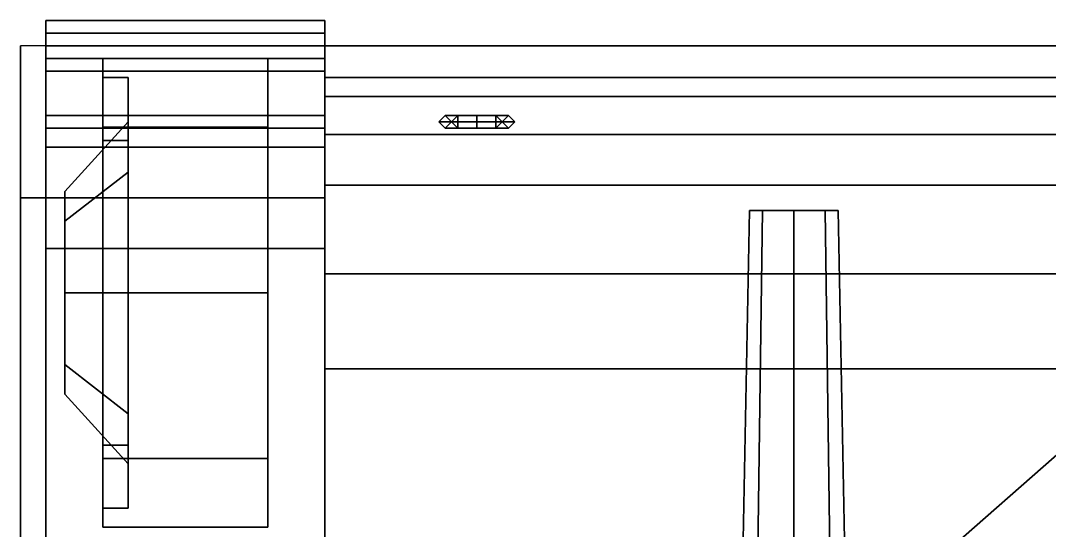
# Model space of a CAD drawing. Header units: millimetres. Extents: x -1.4 to 1.2, y -3.9 to 13.4.
# Drawn here: x -1.22 to 0.403, y 2.135 to 2.94 of the extents above; entities that cross this region are included whole.
import ezdxf

# ---------------------------------------------------------------- set-up
doc = ezdxf.new("R2010")
doc.units = ezdxf.units.MM
doc.header["$MEASUREMENT"] = 0
for name, color, linetype in [('crane_superstructure', 4, 'Continuous'), ('fenders', 6, 'Continuous'), ('gun', 1, 'Continuous'), ('tank_only', 6, 'Continuous'), ('tracks', 3, 'Continuous'), ('wheels', 2, 'Continuous'), ('wheels_low_poly', 4, 'Continuous')]:
    doc.layers.add(name, color=color, linetype=linetype)

msp = doc.modelspace()

# ---------------------------------------------------------------- linework, layer by layer
for points in [[(0.74, 2.9, 0.83), (0.74, 2.85, 0.7), (-0.74, 2.85, 0.7), (-0.74, 2.9, 0.83)], [(-0.74, 2.85, 0.7), (-0.74, 2.76, 0.59), (-0.74, 2.9, 0.96), (-0.74, 2.9, 0.83)], [(-0.74, 2.9, 0.83), (-0.74, 2.9, 0.96), (0.74, 2.9, 0.96), (0.74, 2.9, 0.83)], [(-0.74, 2.82, 1.11), (-0.74, 2.9, 0.96), (-0.74, 2.54, 1.25), (-0.74, 2.68, 1.22)], [(0.74, 2.82, 1.11), (0.74, 2.9, 0.96), (-0.74, 2.9, 0.96), (-0.74, 2.82, 1.11)], [(-0.74, 2.54, 1.25), (-0.74, 2.9, 0.96), (-0.74, 2.76, 0.59), (-0.74, 1.65, 1.35)], [(0.74, 2.85, 0.7), (0.74, 2.76, 0.59), (-0.74, 2.76, 0.59), (-0.74, 2.85, 0.7)], [(0.74, 2.68, 1.22), (0.74, 2.82, 1.11), (-0.74, 2.82, 1.11), (-0.74, 2.68, 1.22)], [(-0.55, 2.79, 0.59), (-0.56, 2.78, 0.59), (-0.56, 2.78, 0.63), (-0.55, 2.79, 0.63)], [(-0.53, 2.79, 0.56), (-0.54, 2.78, 0.55), (-0.56, 2.78, 0.59), (-0.55, 2.79, 0.59)], [(-0.56, 2.78, 0.59), (-0.55, 2.77, 0.59), (-0.55, 2.77, 0.63), (-0.56, 2.78, 0.63)], [(-0.54, 2.78, 0.55), (-0.53, 2.77, 0.56), (-0.55, 2.77, 0.59), (-0.56, 2.78, 0.59)], [(-0.54, 2.78, 0.59), (-0.55, 2.79, 0.59), (-0.55, 2.79, 0.63), (-0.54, 2.78, 0.63)], [(-0.53, 2.78, 0.57), (-0.53, 2.79, 0.56), (-0.55, 2.79, 0.59), (-0.54, 2.78, 0.59)], [(-0.55, 2.77, 0.59), (-0.54, 2.78, 0.59), (-0.54, 2.78, 0.63), (-0.55, 2.77, 0.63)], [(-0.53, 2.77, 0.56), (-0.53, 2.78, 0.57), (-0.54, 2.78, 0.59), (-0.55, 2.77, 0.59)], [(-0.5, 2.79, 0.54), (-0.5, 2.78, 0.53), (-0.54, 2.78, 0.55), (-0.53, 2.79, 0.56)], [(-0.5, 2.78, 0.53), (-0.5, 2.77, 0.54), (-0.53, 2.77, 0.56), (-0.54, 2.78, 0.55)], [(-0.5, 2.78, 0.55), (-0.5, 2.79, 0.54), (-0.53, 2.79, 0.56), (-0.53, 2.78, 0.57)], [(-0.5, 2.77, 0.54), (-0.5, 2.78, 0.55), (-0.53, 2.78, 0.57), (-0.53, 2.77, 0.56)], [(-0.5, 2.78, 0.53), (-0.5, 2.79, 0.54), (-0.47, 2.79, 0.56), (-0.46, 2.78, 0.55)], [(-0.5, 2.79, 0.54), (-0.5, 2.78, 0.55), (-0.47, 2.78, 0.57), (-0.47, 2.79, 0.56)], [(-0.5, 2.77, 0.54), (-0.5, 2.78, 0.53), (-0.46, 2.78, 0.55), (-0.47, 2.77, 0.56)], [(-0.5, 2.78, 0.55), (-0.5, 2.77, 0.54), (-0.47, 2.77, 0.56), (-0.47, 2.78, 0.57)], [(-0.46, 2.78, 0.55), (-0.47, 2.79, 0.56), (-0.45, 2.79, 0.59), (-0.44, 2.78, 0.59)], [(-0.47, 2.79, 0.56), (-0.47, 2.78, 0.57), (-0.46, 2.78, 0.59), (-0.45, 2.79, 0.59)], [(-0.47, 2.77, 0.56), (-0.46, 2.78, 0.55), (-0.44, 2.78, 0.59), (-0.45, 2.77, 0.59)], [(-0.47, 2.78, 0.57), (-0.47, 2.77, 0.56), (-0.45, 2.77, 0.59), (-0.46, 2.78, 0.59)], [(-0.45, 2.79, 0.59), (-0.46, 2.78, 0.59), (-0.46, 2.78, 0.63), (-0.45, 2.79, 0.63)], [(-0.46, 2.78, 0.59), (-0.45, 2.77, 0.59), (-0.45, 2.77, 0.63), (-0.46, 2.78, 0.63)], [(-0.44, 2.78, 0.59), (-0.45, 2.79, 0.59), (-0.45, 2.79, 0.63), (-0.44, 2.78, 0.63)], [(-0.45, 2.77, 0.59), (-0.44, 2.78, 0.59), (-0.44, 2.78, 0.63), (-0.45, 2.77, 0.63)], [(-0.74, 2.39, 0.39), (-0.74, -2.38, 0.39), (-0.74, -2.51, 0.67), (-0.74, 2.76, 0.59)], [(0.74, 2.76, 0.59), (0.74, 2.39, 0.39), (-0.74, 2.39, 0.39), (-0.74, 2.76, 0.59)], [(-0.74, 2.76, 0.59), (-0.74, -2.51, 0.67), (0.74, -2.51, 0.67), (0.74, 2.76, 0.59)], [(-0.74, 1.65, 1.35), (-0.74, 2.76, 0.59), (-0.74, -2.51, 0.67), (-0.74, 0.34, 1.27)], [(-0.74, -2.51, 0.67), (-0.74, 2.76, 0.59), (0.74, 2.76, 0.59), (0.74, -2.51, 0.67)], [(-0.74, 2.68, 1.22), (-0.74, 2.54, 1.25), (0.74, 2.54, 1.25), (0.74, 2.68, 1.22)], [(0.74, 2.39, 0.39), (0.74, -2.38, 0.39), (-0.74, -2.38, 0.39), (-0.74, 2.39, 0.39)]]:
    msp.add_3dface(points)
at = {"layer": 'crane_superstructure'}
msp.add_3dface([(0.74, 1.65, 1.35), (0.74, 2.54, 1.25), (-0.74, 2.54, 1.25), (-0.74, 1.65, 1.35)], dxfattribs=at)
at = {"layer": 'fenders'}
for points in [[(-1.22, 2.9, 1.23), (-1.22, 2.66, 1.38), (-1.22, 2.66, 1.41), (-1.22, 2.9, 1.26)], [(-1.22, 2.9, 1.26), (-1.22, 2.66, 1.41), (-0.74, 2.66, 1.41), (-0.74, 2.9, 1.26)], [(-0.74, 2.9, 1.26), (-0.74, 2.66, 1.41), (-0.74, 2.82, 1.11), (-0.74, 2.9, 0.96)], [(-0.74, 2.66, 1.41), (-0.74, 2.66, 1.41), (-0.74, 2.68, 1.22), (-0.74, 2.82, 1.11)], [(-0.74, 2.66, 1.41), (-0.74, 2.66, 1.41), (-0.74, 2.54, 1.25), (-0.74, 2.68, 1.22)], [(-1.22, 2.66, 1.41), (-1.22, 1.65, 1.35), (-0.74, 1.65, 1.35), (-0.74, 2.66, 1.41)], [(-1.22, 2.66, 1.38), (-1.22, 1.65, 1.32), (-1.22, 1.65, 1.35), (-1.22, 2.66, 1.41)], [(-0.74, 2.66, 1.41), (-0.74, 2.66, 1.41), (-0.74, 1.65, 1.35), (-0.74, 2.54, 1.25)]]:
    msp.add_3dface(points, dxfattribs=at)
at = {"layer": 'gun'}
for points in [[(-0.0495, 2.64, 2.0995), (-0.07, 2.64, 2.05), (-0.09, 1.6, 2.05), (-0.0636, 1.6, 2.1136)], [(-0.07, 2.64, 2.05), (-0.0495, 2.64, 2.0005), (-0.0636, 1.6, 1.9864), (-0.09, 1.6, 2.05)], [(0.0495, 2.64, 2.0995), (-0.07, 2.64, 2.05), (-0.0495, 2.64, 2.0995), (0, 2.64, 2.12)], [(0.07, 2.64, 2.05), (-0.0495, 2.64, 2.0005), (-0.07, 2.64, 2.05), (0.0495, 2.64, 2.0995)], [(0, 2.64, 2.12), (-0.0495, 2.64, 2.0995), (-0.0636, 1.6, 2.1136), (0, 1.6, 2.14)], [(-0.0495, 2.64, 2.0005), (0, 2.64, 1.98), (0, 1.6, 1.96), (-0.0636, 1.6, 1.9864)], [(0.0495, 2.64, 2.0005), (0, 2.64, 1.98), (-0.0495, 2.64, 2.0005), (0.07, 2.64, 2.05)], [(0.0495, 2.64, 2.0995), (0, 2.64, 2.12), (0, 1.6, 2.14), (0.0636, 1.6, 2.1136)], [(0, 2.64, 1.98), (0.0495, 2.64, 2.0005), (0.0636, 1.6, 1.9864), (0, 1.6, 1.96)], [(0.07, 2.64, 2.05), (0.0495, 2.64, 2.0995), (0.0636, 1.6, 2.1136), (0.09, 1.6, 2.05)], [(0.0495, 2.64, 2.0005), (0.07, 2.64, 2.05), (0.09, 1.6, 2.05), (0.0636, 1.6, 1.9864)]]:
    msp.add_3dface(points, dxfattribs=at)
at = {"layer": 'tank_only'}
for points in [[(-0.17, 1.74, 1.3399), (0.74, 2.54, 1.25), (-0.74, 2.54, 1.25), (-0.74, 1.74, 1.3399)], [(0.74, 1.65, 1.35), (0.74, 2.54, 1.25), (-0.17, 1.74, 1.3399), (-0.12, 1.65, 1.35)]]:
    msp.add_3dface(points, dxfattribs=at)
at = {"layer": 'tracks'}
for points in [[(-0.74, 2.94, 0.88), (-0.74, 2.92, 0.72), (-1.18, 2.92, 0.72), (-1.18, 2.94, 0.88)], [(-1.18, 2.94, 0.88), (-1.18, 2.92, 0.72), (-1.18, 2.88, 0.72), (-1.18, 2.9, 0.88)], [(-0.74, 2.9, 1.04), (-0.74, 2.94, 0.88), (-1.18, 2.94, 0.88), (-1.18, 2.9, 1.04)], [(-1.18, 2.9, 1.04), (-1.18, 2.94, 0.88), (-1.18, 2.9, 0.88), (-1.18, 2.86, 1.04)], [(-0.74, 2.88, 0.72), (-0.74, 2.92, 0.72), (-0.74, 2.94, 0.88), (-0.74, 2.9, 0.88)], [(-0.74, 2.9, 0.88), (-0.74, 2.94, 0.88), (-0.74, 2.9, 1.04), (-0.74, 2.86, 1.04)], [(-0.74, 2.92, 0.72), (-0.74, 2.79, 0.55), (-1.18, 2.79, 0.55), (-1.18, 2.92, 0.72)], [(-1.18, 2.92, 0.72), (-1.18, 2.79, 0.55), (-1.18, 2.77, 0.57), (-1.18, 2.88, 0.72)], [(-0.74, 2.77, 0.57), (-0.74, 2.79, 0.55), (-0.74, 2.92, 0.72), (-0.74, 2.88, 0.72)], [(-1.18, 2.9, 0.88), (-1.18, 2.88, 0.72), (-0.74, 2.88, 0.72), (-0.74, 2.9, 0.88)], [(-1.18, 2.86, 1.04), (-1.18, 2.9, 0.88), (-0.74, 2.9, 0.88), (-0.74, 2.86, 1.04)], [(-0.74, 2.77, 1.2), (-0.74, 2.9, 1.04), (-1.18, 2.9, 1.04), (-1.18, 2.77, 1.2)], [(-1.18, 2.77, 1.2), (-1.18, 2.9, 1.04), (-1.18, 2.86, 1.04), (-1.18, 2.74, 1.18)], [(-0.74, 2.86, 1.04), (-0.74, 2.9, 1.04), (-0.74, 2.77, 1.2), (-0.74, 2.74, 1.18)], [(-1.18, 2.88, 0.72), (-1.18, 2.77, 0.57), (-0.74, 2.77, 0.57), (-0.74, 2.88, 0.72)], [(-1.18, 2.74, 1.18), (-1.18, 2.86, 1.04), (-0.74, 2.86, 1.04), (-0.74, 2.74, 1.18)], [(-0.74, 2.79, 0.55), (-0.74, 1.91, 0.04), (-1.18, 1.91, 0.04), (-1.18, 2.79, 0.55)], [(-1.18, 2.79, 0.55), (-1.18, 1.91, 0.04), (-1.18, 1.84, 0.05), (-1.18, 2.77, 0.57)], [(-0.74, 1.84, 0.05), (-0.74, 1.91, 0.04), (-0.74, 2.79, 0.55), (-0.74, 2.77, 0.57)], [(-1.18, 2.77, 0.57), (-1.18, 1.84, 0.05), (-0.74, 1.84, 0.05), (-0.74, 2.77, 0.57)], [(-0.74, 2.58, 1.29), (-0.74, 2.77, 1.2), (-1.18, 2.77, 1.2), (-1.18, 2.58, 1.29)], [(-1.18, 2.58, 1.29), (-1.18, 2.77, 1.2), (-1.18, 2.74, 1.18), (-1.18, 2.58, 1.25)], [(-0.74, 2.74, 1.18), (-0.74, 2.77, 1.2), (-0.74, 2.58, 1.29), (-0.74, 2.58, 1.25)], [(-1.18, 2.58, 1.25), (-1.18, 2.74, 1.18), (-0.74, 2.74, 1.18), (-0.74, 2.58, 1.25)], [(-0.74, 0.04, 1.18), (-0.74, 2.58, 1.29), (-1.18, 2.58, 1.29), (-1.18, 0.04, 1.18)], [(-1.18, 0.04, 1.18), (-1.18, 2.58, 1.29), (-1.18, 2.58, 1.25), (-1.18, 0.04, 1.14)], [(-1.18, 0.04, 1.14), (-1.18, 2.58, 1.25), (-0.74, 2.58, 1.25), (-0.74, 0.04, 1.14)], [(-0.74, 2.58, 1.25), (-0.74, 2.58, 1.29), (-0.74, 0.04, 1.18), (-0.74, 0.04, 1.14)]]:
    msp.add_3dface(points, dxfattribs=at)
at = {"layer": 'wheels'}
for points in [[(-0.83, 2.7716, 1.1416), (-0.83, 2.88, 0.88), (-1.09, 2.88, 0.88), (-1.09, 2.7716, 1.1416)], [(-0.83, 2.88, 0.88), (-0.83, 2.7716, 0.6184), (-1.09, 2.7716, 0.6184), (-1.09, 2.88, 0.88)], [(-1.09, 2.7716, 1.1416), (-1.09, 2.88, 0.88), (-1.09, 2.85, 0.88), (-1.09, 2.7504, 1.1204)], [(-1.09, 2.88, 0.88), (-1.09, 2.7716, 0.6184), (-1.09, 2.7504, 0.6396), (-1.09, 2.85, 0.88)], [(-0.83, 2.88, 0.88), (-0.83, 2.2484, 0.6184), (-0.83, 2.51, 0.51), (-0.83, 2.7716, 0.6184)], [(-0.83, 2.7716, 1.1416), (-0.83, 2.14, 0.88), (-0.83, 2.2484, 0.6184), (-0.83, 2.88, 0.88)], [(-1.05, 2.85, 0.88), (-1.05, 2.7504, 1.1204), (-1.09, 2.7504, 1.1204), (-1.09, 2.85, 0.88)], [(-1.05, 2.7504, 0.6396), (-1.05, 2.85, 0.88), (-1.09, 2.85, 0.88), (-1.09, 2.7504, 0.6396)], [(-1.05, 2.7504, 1.1204), (-1.05, 2.85, 0.88), (-1.05, 2.78, 0.88), (-1.05, 2.7009, 1.0709)], [(-1.05, 2.85, 0.88), (-1.05, 2.7504, 0.6396), (-1.05, 2.7009, 0.6891), (-1.05, 2.78, 0.88)], [(-1.05, 2.7009, 1.0709), (-1.05, 2.78, 0.88), (-1.15, 2.67, 0.88), (-1.15, 2.6231, 0.9931)], [(-1.05, 2.78, 0.88), (-1.05, 2.7009, 0.6891), (-1.15, 2.6231, 0.7669), (-1.15, 2.67, 0.88)], [(-0.83, 2.51, 1.25), (-0.83, 2.7716, 1.1416), (-1.09, 2.7716, 1.1416), (-1.09, 2.51, 1.25)], [(-0.83, 2.7716, 0.6184), (-0.83, 2.51, 0.51), (-1.09, 2.51, 0.51), (-1.09, 2.7716, 0.6184)], [(-1.09, 2.7716, 0.6184), (-1.09, 2.51, 0.51), (-1.09, 2.51, 0.54), (-1.09, 2.7504, 0.6396)], [(-1.09, 2.51, 1.25), (-1.09, 2.7716, 1.1416), (-1.09, 2.7504, 1.1204), (-1.09, 2.51, 1.22)], [(-0.83, 2.51, 1.25), (-0.83, 2.2484, 1.1416), (-0.83, 2.14, 0.88), (-0.83, 2.7716, 1.1416)], [(-1.05, 2.7504, 1.1204), (-1.05, 2.51, 1.22), (-1.09, 2.51, 1.22), (-1.09, 2.7504, 1.1204)], [(-1.05, 2.51, 0.54), (-1.05, 2.7504, 0.6396), (-1.09, 2.7504, 0.6396), (-1.09, 2.51, 0.54)], [(-1.05, 2.7504, 0.6396), (-1.05, 2.51, 0.54), (-1.05, 2.51, 0.61), (-1.05, 2.7009, 0.6891)], [(-1.05, 2.51, 1.22), (-1.05, 2.7504, 1.1204), (-1.05, 2.7009, 1.0709), (-1.05, 2.51, 1.15)], [(-1.05, 2.51, 1.15), (-1.05, 2.7009, 1.0709), (-1.15, 2.6231, 0.9931), (-1.15, 2.51, 1.04)], [(-1.05, 2.7009, 0.6891), (-1.05, 2.51, 0.61), (-1.15, 2.51, 0.72), (-1.15, 2.6231, 0.7669)], [(-1.15, 2.6231, 0.7669), (-1.15, 2.51, 0.72), (-1.15, 2.3969, 0.7669), (-1.15, 2.67, 0.88)], [(-1.15, 2.67, 0.88), (-1.15, 2.3969, 0.7669), (-1.15, 2.35, 0.88), (-1.15, 2.6231, 0.9931)], [(-1.15, 2.6231, 0.9931), (-1.15, 2.35, 0.88), (-1.15, 2.3969, 0.9931), (-1.15, 2.51, 1.04)], [(-1.05, 2.3191, 1.0709), (-1.05, 2.51, 1.15), (-1.15, 2.51, 1.04), (-1.15, 2.3969, 0.9931)], [(-1.05, 2.51, 0.61), (-1.05, 2.3191, 0.6891), (-1.15, 2.3969, 0.7669), (-1.15, 2.51, 0.72)], [(-1.05, 2.51, 1.22), (-1.05, 2.2696, 1.1204), (-1.09, 2.2696, 1.1204), (-1.09, 2.51, 1.22)], [(-1.05, 2.2696, 0.6396), (-1.05, 2.51, 0.54), (-1.09, 2.51, 0.54), (-1.09, 2.2696, 0.6396)], [(-0.83, 2.2484, 1.1416), (-0.83, 2.51, 1.25), (-1.09, 2.51, 1.25), (-1.09, 2.2484, 1.1416)], [(-0.83, 2.51, 0.51), (-0.83, 2.2484, 0.6184), (-1.09, 2.2484, 0.6184), (-1.09, 2.51, 0.51)], [(-1.09, 2.51, 0.51), (-1.09, 2.2484, 0.6184), (-1.09, 2.2696, 0.6396), (-1.09, 2.51, 0.54)], [(-1.09, 2.2484, 1.1416), (-1.09, 2.51, 1.25), (-1.09, 2.51, 1.22), (-1.09, 2.2696, 1.1204)], [(-1.05, 2.51, 0.54), (-1.05, 2.2696, 0.6396), (-1.05, 2.3191, 0.6891), (-1.05, 2.51, 0.61)], [(-1.05, 2.2696, 1.1204), (-1.05, 2.51, 1.22), (-1.05, 2.51, 1.15), (-1.05, 2.3191, 1.0709)], [(-1.05, 2.24, 0.88), (-1.05, 2.3191, 1.0709), (-1.15, 2.3969, 0.9931), (-1.15, 2.35, 0.88)], [(-1.05, 2.3191, 0.6891), (-1.05, 2.24, 0.88), (-1.15, 2.35, 0.88), (-1.15, 2.3969, 0.7669)], [(-1.05, 2.2696, 0.6396), (-1.05, 2.17, 0.88), (-1.05, 2.24, 0.88), (-1.05, 2.3191, 0.6891)], [(-1.05, 2.17, 0.88), (-1.05, 2.2696, 1.1204), (-1.05, 2.3191, 1.0709), (-1.05, 2.24, 0.88)], [(-1.05, 2.2696, 1.1204), (-1.05, 2.17, 0.88), (-1.09, 2.17, 0.88), (-1.09, 2.2696, 1.1204)], [(-1.05, 2.17, 0.88), (-1.05, 2.2696, 0.6396), (-1.09, 2.2696, 0.6396), (-1.09, 2.17, 0.88)], [(-1.09, 2.2484, 0.6184), (-1.09, 2.14, 0.88), (-1.09, 2.17, 0.88), (-1.09, 2.2696, 0.6396)], [(-1.09, 2.14, 0.88), (-1.09, 2.2484, 1.1416), (-1.09, 2.2696, 1.1204), (-1.09, 2.17, 0.88)], [(-0.83, 2.14, 0.88), (-0.83, 2.2484, 1.1416), (-1.09, 2.2484, 1.1416), (-1.09, 2.14, 0.88)], [(-0.83, 2.2484, 0.6184), (-0.83, 2.14, 0.88), (-1.09, 2.14, 0.88), (-1.09, 2.2484, 0.6184)]]:
    msp.add_3dface(points, dxfattribs=at)
at = {"layer": 'wheels_low_poly'}
for points in [[(-0.83, 2.7716, 1.1416), (-0.83, 2.88, 0.88), (-1.09, 2.88, 0.88), (-1.09, 2.7716, 1.1416)], [(-0.83, 2.88, 0.88), (-0.83, 2.7716, 0.6184), (-1.09, 2.7716, 0.6184), (-1.09, 2.88, 0.88)], [(-1.09, 2.51, 1.25), (-1.09, 2.7716, 1.1416), (-1.09, 2.88, 0.88), (-1.09, 2.2484, 1.1416)], [(-1.09, 2.2484, 1.1416), (-1.09, 2.88, 0.88), (-1.09, 2.7716, 0.6184), (-1.09, 2.14, 0.88)], [(-0.83, 2.88, 0.88), (-0.83, 2.2484, 0.6184), (-0.83, 2.51, 0.51), (-0.83, 2.7716, 0.6184)], [(-0.83, 2.7716, 1.1416), (-0.83, 2.14, 0.88), (-0.83, 2.2484, 0.6184), (-0.83, 2.88, 0.88)], [(-0.83, 2.51, 1.25), (-0.83, 2.7716, 1.1416), (-1.09, 2.7716, 1.1416), (-1.09, 2.51, 1.25)], [(-0.83, 2.7716, 0.6184), (-0.83, 2.51, 0.51), (-1.09, 2.51, 0.51), (-1.09, 2.7716, 0.6184)], [(-1.09, 2.14, 0.88), (-1.09, 2.7716, 0.6184), (-1.09, 2.51, 0.51), (-1.09, 2.2484, 0.6184)], [(-0.83, 2.51, 1.25), (-0.83, 2.2484, 1.1416), (-0.83, 2.14, 0.88), (-0.83, 2.7716, 1.1416)], [(-0.83, 2.2484, 1.1416), (-0.83, 2.51, 1.25), (-1.09, 2.51, 1.25), (-1.09, 2.2484, 1.1416)], [(-0.83, 2.51, 0.51), (-0.83, 2.2484, 0.6184), (-1.09, 2.2484, 0.6184), (-1.09, 2.51, 0.51)], [(-0.83, 2.14, 0.88), (-0.83, 2.2484, 1.1416), (-1.09, 2.2484, 1.1416), (-1.09, 2.14, 0.88)], [(-0.83, 2.2484, 0.6184), (-0.83, 2.14, 0.88), (-1.09, 2.14, 0.88), (-1.09, 2.2484, 0.6184)]]:
    msp.add_3dface(points, dxfattribs=at)

doc.saveas('drawing.dxf')
